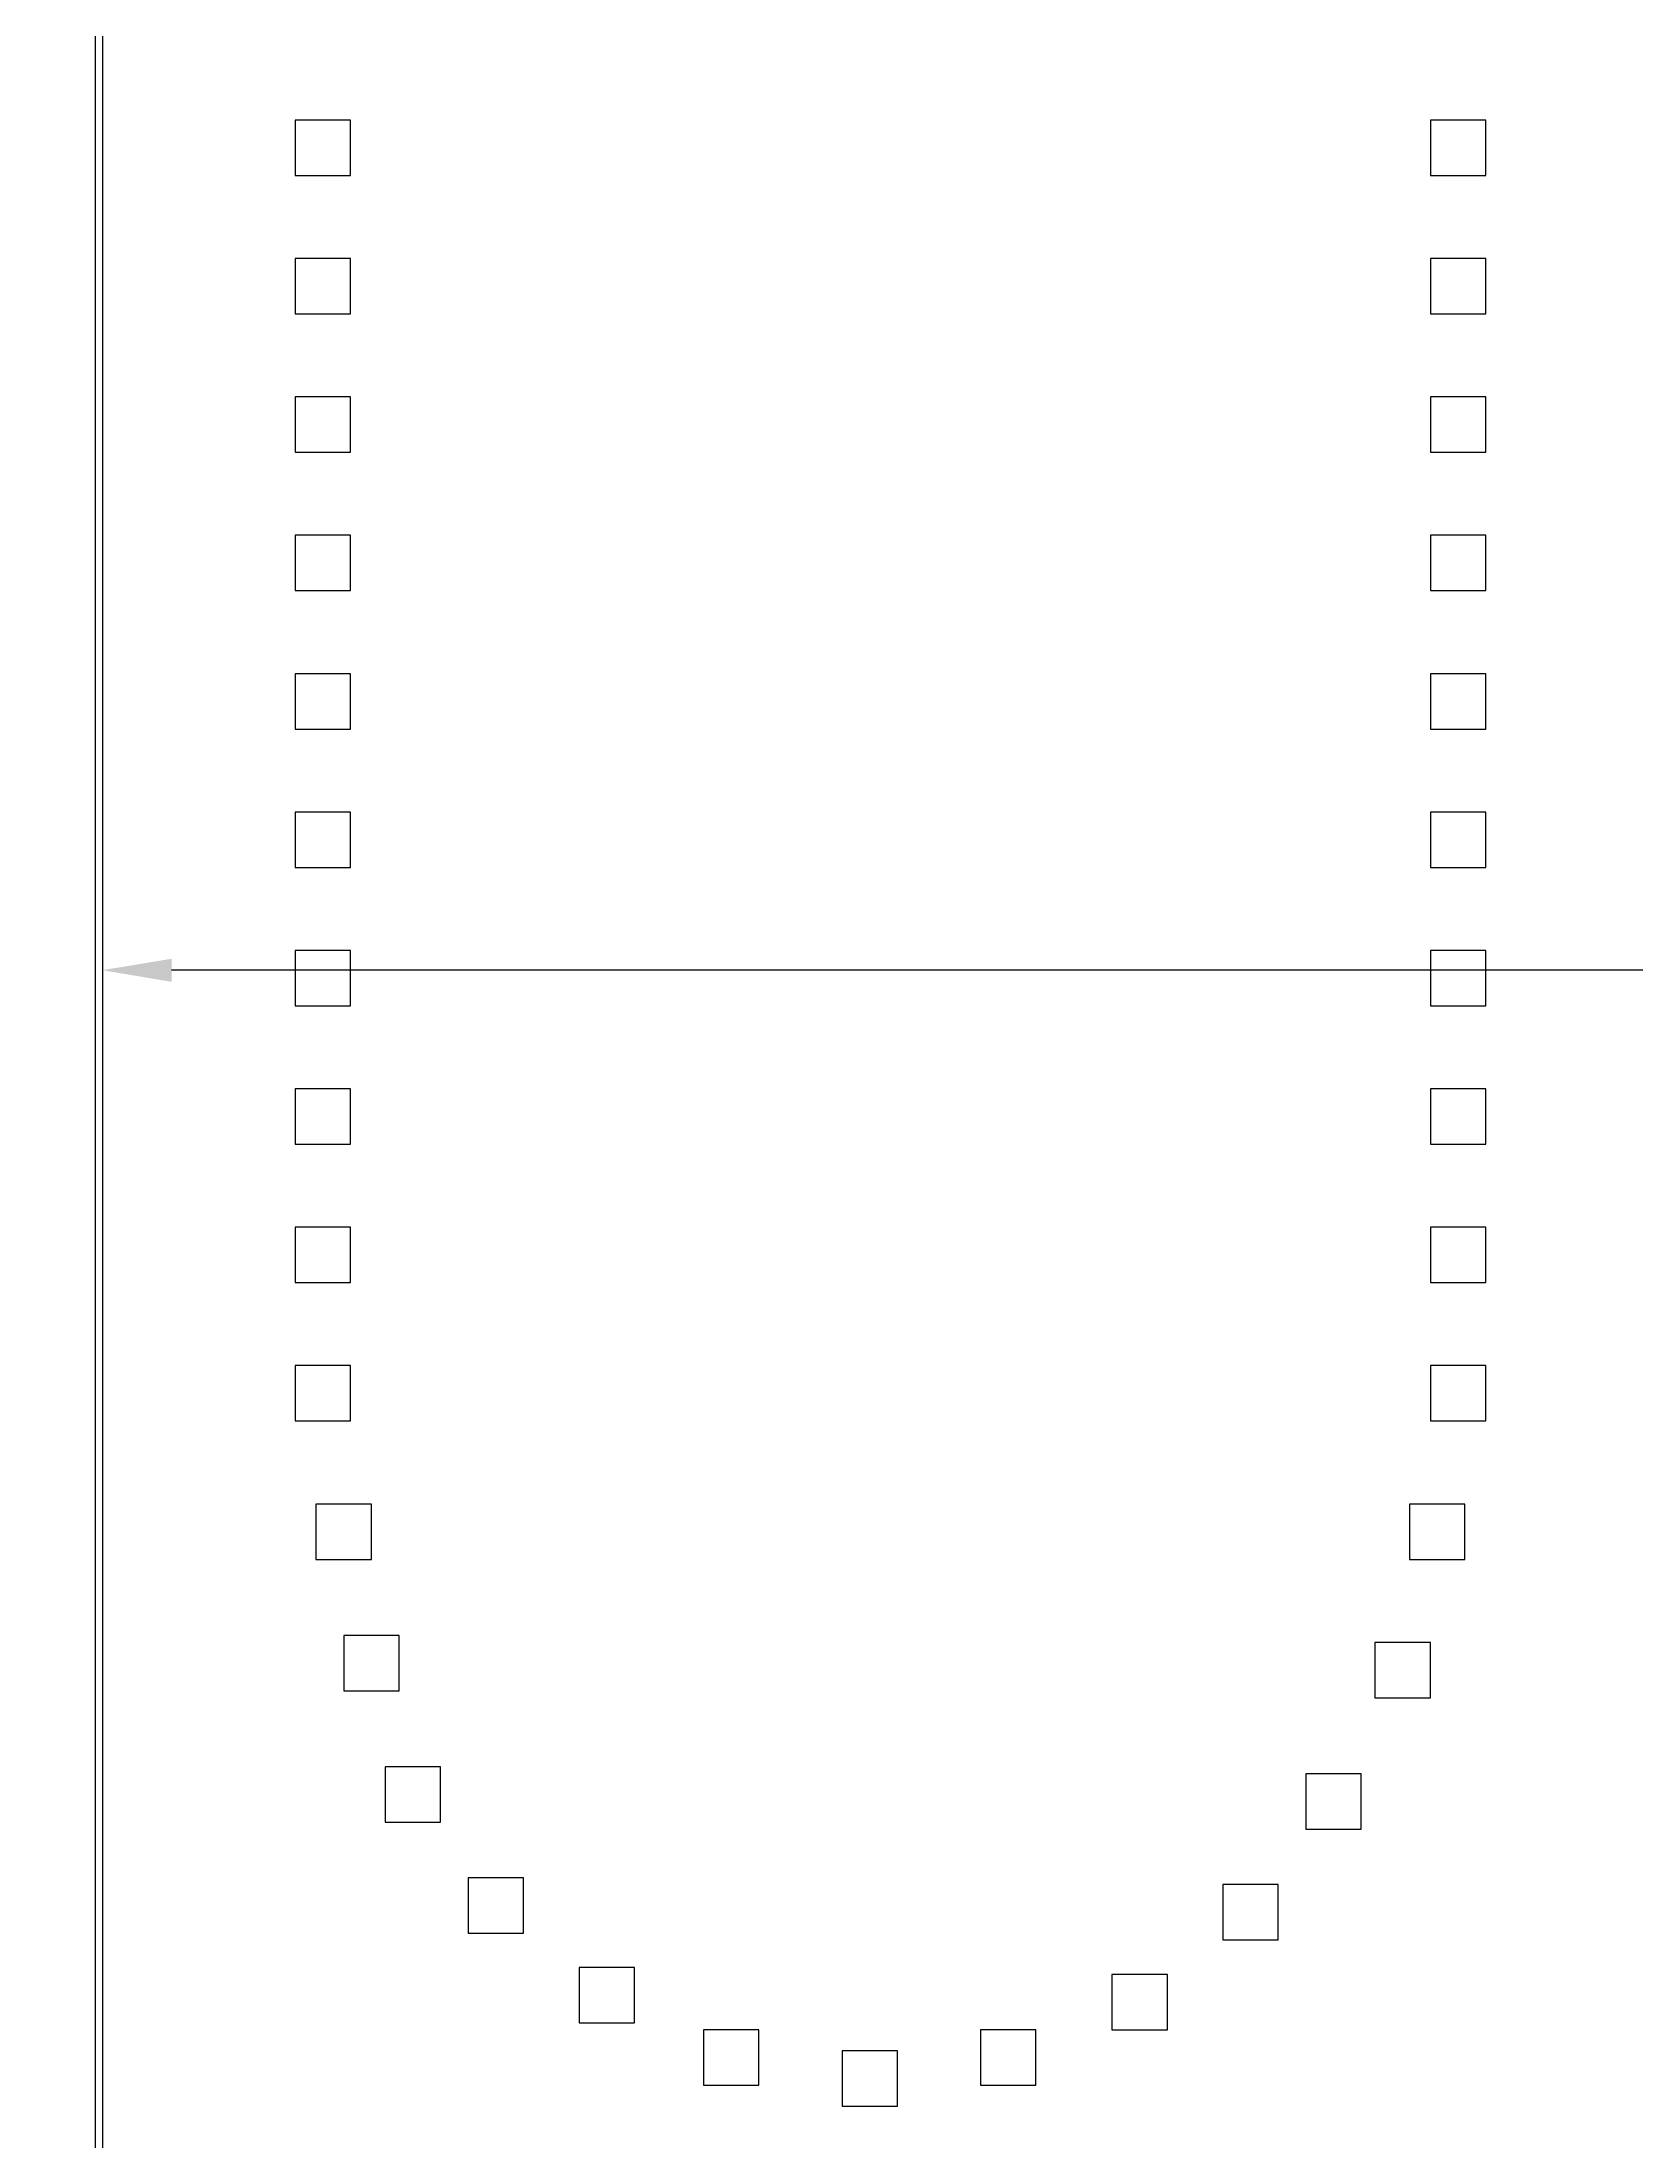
# Model space of a CAD drawing. Extents: x -1190 to 1093, y 0 to 939.
# Drawn here: x 574.1 to 689.3, y 386.2 to 538 of the extents above; entities that cross this region are included whole.
import ezdxf

# ---------------------------------------------------------------- set-up
doc = ezdxf.new("R2010")
doc.units = 0
doc.header["$LTSCALE"] = 2.5
doc.layers.get('DEFPOINTS').update_dxf_attribs({"linetype": 'CONTINUOUS'})
for name, color, linetype in [('AM_0', 7, 'CONTINUOUS'), ('AM_4', 3, 'CONTINUOUS'), ('AM_5', 3, 'CONTINUOUS')]:
    doc.layers.add(name, color=color, linetype=linetype)
doc.styles.get("Standard").update_dxf_attribs({"font": 'ISOCP.SHX'})
doc.dimstyles.get("Standard").update_dxf_attribs({"dimtxt": 0.18, "dimasz": 0.18, "dimexe": 0.18, "dimexo": 0.0625, "dimgap": 0.09, "dimtad": 0, "dimtih": 1, "dimtoh": 1, "dimzin": 0, "dimcen": 0.09, "dimazin": 3, "dimtfac": 1, "dimtofl": 0, "dimtmove": 0, "dimatfit": 3})

# ---------------------------------------------------------------- blocks, each defined once
blk = doc.blocks.new('A$C3F6C0AFD')
at = {"layer": 'AM_4'}
for p, q in [((34.940502, 138.500112), (30.940502, 138.500112)), ((30.940502, 138.500112), (30.940502, 134.500112)), ((34.940502, 134.500112), (34.940502, 138.500112)), ((116.940592, 138.500112), (112.940592, 138.500112)), ((112.940592, 138.500112), (112.940592, 134.500112)), ((116.940592, 134.500112), (116.940592, 138.500112)), ((30.940502, 134.500112), (34.940502, 134.500112)), ((112.940592, 134.500112), (116.940592, 134.500112)), ((34.940502, 128.500132), (30.940502, 128.500132)), ((30.940502, 128.500132), (30.940502, 124.500132)), ((34.940502, 124.500132), (34.940502, 128.500132)), ((116.940592, 128.500132), (112.940592, 128.500132)), ((112.940592, 128.500132), (112.940592, 124.500132)), ((116.940592, 124.500132), (116.940592, 128.500132)), ((30.940502, 124.500132), (34.940502, 124.500132)), ((112.940592, 124.500132), (116.940592, 124.500132)), ((34.940502, 118.500152), (30.940502, 118.500152)), ((30.940502, 118.500152), (30.940502, 114.500152)), ((34.940502, 114.500152), (34.940502, 118.500152)), ((116.940592, 118.500152), (112.940592, 118.500152)), ((112.940592, 118.500152), (112.940592, 114.500152)), ((116.940592, 114.500152), (116.940592, 118.500152)), ((30.940502, 114.500152), (34.940502, 114.500152)), ((112.940592, 114.500152), (116.940592, 114.500152)), ((34.940502, 108.499918), (30.940502, 108.499918)), ((30.940502, 108.499918), (30.940502, 104.499918)), ((34.940502, 104.499918), (34.940502, 108.499918)), ((116.940592, 108.499918), (112.940592, 108.499918)), ((112.940592, 108.499918), (112.940592, 104.499918)), ((116.940592, 104.499918), (116.940592, 108.499918)), ((30.940502, 104.499918), (34.940502, 104.499918)), ((112.940592, 104.499918), (116.940592, 104.499918)), ((34.940502, 98.499938), (30.940502, 98.499938)), ((30.940502, 98.499938), (30.940502, 94.499938)), ((34.940502, 94.499938), (34.940502, 98.499938)), ((116.940592, 98.499938), (112.940592, 98.499938)), ((112.940592, 98.499938), (112.940592, 94.499938)), ((116.940592, 94.499938), (116.940592, 98.499938)), ((30.940502, 94.499938), (34.940502, 94.499938)), ((112.940592, 94.499938), (116.940592, 94.499938)), ((34.940502, 88.499958), (30.940502, 88.499958)), ((30.940502, 88.499958), (30.940502, 84.499958)), ((34.940502, 84.499958), (34.940502, 88.499958)), ((116.940592, 88.499958), (112.940592, 88.499958)), ((112.940592, 88.499958), (112.940592, 84.499958)), ((116.940592, 84.499958), (116.940592, 88.499958)), ((30.940502, 84.499958), (34.940502, 84.499958)), ((112.940592, 84.499958), (116.940592, 84.499958)), ((34.940502, 78.499978), (30.940502, 78.499978)), ((30.940502, 78.499978), (30.940502, 74.499978)), ((34.940502, 74.499978), (34.940502, 78.499978)), ((116.940592, 78.499978), (112.940592, 78.499978)), ((112.940592, 78.499978), (112.940592, 74.499978)), ((116.940592, 74.499978), (116.940592, 78.499978)), ((30.940502, 74.499978), (34.940502, 74.499978)), ((112.940592, 74.499978), (116.940592, 74.499978)), ((34.940502, 68.499998), (30.940502, 68.499998)), ((30.940502, 68.499998), (30.940502, 64.499998)), ((34.940502, 64.499998), (34.940502, 68.499998)), ((116.940592, 68.499998), (112.940592, 68.499998)), ((112.940592, 68.499998), (112.940592, 64.499998)), ((116.940592, 64.499998), (116.940592, 68.499998)), ((30.940502, 64.499998), (34.940502, 64.499998)), ((112.940592, 64.499998), (116.940592, 64.499998)), ((34.940502, 58.500018), (30.940502, 58.500018)), ((30.940502, 58.500018), (30.940502, 54.500018)), ((34.940502, 54.500018), (34.940502, 58.500018)), ((116.940592, 58.500018), (112.940592, 58.500018)), ((112.940592, 58.500018), (112.940592, 54.500018)), ((116.940592, 54.500018), (116.940592, 58.500018)), ((30.940502, 54.500018), (34.940502, 54.500018)), ((112.940592, 54.500018), (116.940592, 54.500018)), ((34.940502, 48.500038), (30.940502, 48.500038)), ((30.940502, 48.500038), (30.940502, 44.500038)), ((34.940502, 44.500038), (34.940502, 48.500038)), ((116.940592, 48.500038), (112.940592, 48.500038)), ((112.940592, 48.500038), (112.940592, 44.500038)), ((116.940592, 44.500038), (116.940592, 48.500038)), ((30.940502, 44.500038), (34.940502, 44.500038)), ((112.940592, 44.500038), (116.940592, 44.500038)), ((36.440626, 38.500058), (32.440626, 38.500058)), ((32.440626, 38.500058), (32.440626, 34.500058)), ((36.440626, 34.500058), (36.440626, 38.500058)), ((115.440468, 38.500058), (111.440468, 38.500058)), ((111.440468, 38.500058), (111.440468, 34.500058)), ((115.440468, 34.500058), (115.440468, 38.500058)), ((32.440626, 34.500058), (36.440626, 34.500058)), ((111.440468, 34.500058), (115.440468, 34.500058)), ((38.440622, 28.99995), (34.440622, 28.99995)), ((34.440622, 28.99995), (34.440622, 24.99995)), ((38.440622, 24.99995), (38.440622, 28.99995)), ((112.9406, 28.500078), (108.9406, 28.500078)), ((108.9406, 28.500078), (108.9406, 24.500078)), ((112.9406, 24.500078), (112.9406, 28.500078)), ((34.440622, 24.99995), (38.440622, 24.99995)), ((108.9406, 24.500078), (112.9406, 24.500078)), ((41.440616, 19.500096), (37.440616, 19.500096)), ((37.440616, 19.500096), (37.440616, 15.500096)), ((41.440616, 15.500096), (41.440616, 19.500096)), ((107.94061, 18.99997), (103.94061, 18.99997)), ((103.94061, 18.99997), (103.94061, 14.99997)), ((107.94061, 14.99997), (107.94061, 18.99997)), ((37.440616, 15.500096), (41.440616, 15.500096)), ((103.94061, 14.99997), (107.94061, 14.99997)), ((47.440604, 11.500112), (43.440604, 11.500112)), ((43.440604, 11.500112), (43.440604, 7.500112)), ((47.440604, 7.500112), (47.440604, 11.500112)), ((101.940622, 10.999986), (97.940622, 10.999986)), ((97.940622, 10.999986), (97.940622, 6.999986)), ((101.940622, 6.999986), (101.940622, 10.999986)), ((43.440604, 7.500112), (47.440604, 7.500112)), ((97.940622, 6.999986), (101.940622, 6.999986)), ((55.440588, 4.999998), (51.440588, 4.999998)), ((51.440588, 4.999998), (51.440588, 0.999998)), ((55.440588, 0.999998), (55.440588, 4.999998)), ((93.940638, 4.500126), (89.940638, 4.500126)), ((89.940638, 4.500126), (89.940638, 0.500126)), ((93.940638, 0.500126), (93.940638, 4.500126)), ((51.440588, 0.999998), (55.440588, 0.999998)), ((64.44057, 0.500134), (60.44057, 0.500134)), ((60.44057, 0.500134), (60.44057, -3.499866)), ((64.44057, -3.499866), (64.44057, 0.500134)), ((84.44053, 0.500134), (80.44053, 0.500134)), ((80.44053, 0.500134), (80.44053, -3.499866)), ((84.44053, -3.499866), (84.44053, 0.500134)), ((89.940638, 0.500126), (93.940638, 0.500126)), ((74.44055, -0.99999), (70.44055, -0.99999)), ((70.44055, -0.99999), (70.44055, -4.99999)), ((74.44055, -4.99999), (74.44055, -0.99999)), ((60.44057, -3.499866), (64.44057, -3.499866)), ((80.44053, -3.499866), (84.44053, -3.499866)), ((70.44055, -4.99999), (74.44055, -4.99999))]:
    blk.add_line(p, q, dxfattribs=at)
blk = doc.blocks.new('*U129')
at = {"layer": 'AM_5', "color": 2}
blk.add_text('246', height=7, dxfattribs=at).set_placement((690.97, 473.88))
blk = doc.blocks.new('*D52')
at = {"layer": 'AM_5'}
for p, q in [((824.48, 496.31), (824.48, 468.88)), ((578.48, 495.81), (578.48, 468.88)), ((819.48, 470.88), (583.48, 470.88))]:
    blk.add_line(p, q, dxfattribs=at)
for points in [[(583.48, 471.71), (583.48, 470.04), (578.48, 470.88)], [(819.48, 471.71), (819.48, 470.04), (824.48, 470.88)]]:
    blk.add_solid(points, dxfattribs=at)
at = {"layer": 'DEFPOINTS', "color": 0}
for p in [(578.48, 497.81), (824.48, 498.31), (578.48, 470.88)]:
    blk.add_point(p, dxfattribs=at)
at = {"layer": 'AM_0'}
blk.add_blockref('*U129', (0, 0), dxfattribs=at)
blk = doc.blocks.new('*U114')
at = {"layer": 'AM_5', "color": 2}
blk.add_text('674', height=8.75, dxfattribs=at).set_placement((443.12, 318.42))
blk = doc.blocks.new('*D76')
at = {"layer": 'AM_5'}
for p, q in [((115.55, 391.31), (115.55, 312.17)), ((789.41, 391.31), (789.41, 312.17)), ((121.8, 314.67), (783.16, 314.67))]:
    blk.add_line(p, q, dxfattribs=at)
for points in [[(121.8, 315.71), (121.8, 313.63), (115.55, 314.67)], [(783.16, 315.71), (783.16, 313.63), (789.41, 314.67)]]:
    blk.add_solid(points, dxfattribs=at)
at = {"layer": 'DEFPOINTS', "color": 0}
for p in [(115.55, 393.81), (789.41, 393.81), (789.41, 314.67)]:
    blk.add_point(p, dxfattribs=at)
at = {"layer": 'AM_0'}
blk.add_blockref('*U114', (0, 0), dxfattribs=at)

msp = doc.modelspace()

# ---------------------------------------------------------------- linework, layer by layer
at = {"layer": 'AM_0'}
for p, q in [((577.977, 369.306), (577.977, 559.306)), ((578.477, 559.306), (578.477, 369.306))]:
    msp.add_line(p, q, dxfattribs=at)

# ---------------------------------------------------------------- block references
msp.add_blockref('A$C3F6C0AFD', (561.469, 393.806), dxfattribs=at)

# ---------------------------------------------------------------- dimensions: what is measured, and where the dimension line sits
at = {"layer": 'AM_5'}
dim = msp.add_linear_dim(base=(578.477, 470.875), p1=(824.477, 498.306), p2=(578.477, 497.806), dimstyle='Standard', override={"dimscale": 2, "dimdec": 1}, dxfattribs=at)
dim.commit()
dim.dimension.update_dxf_attribs({"geometry": '*D52', "text_midpoint": (698.753, 470.875), "dimtype": 128})
dim = msp.add_linear_dim(base=(789.41, 314.67), p1=(115.553, 393.806), p2=(789.41, 393.806), angle=0, dimstyle='Standard', override={"dimscale": 2.5, "dimdec": 0}, dxfattribs=at)
dim.commit()
dim.dimension.update_dxf_attribs({"geometry": '*D76', "text_midpoint": (452.482, 322.795)})

doc.saveas('drawing.dxf')
